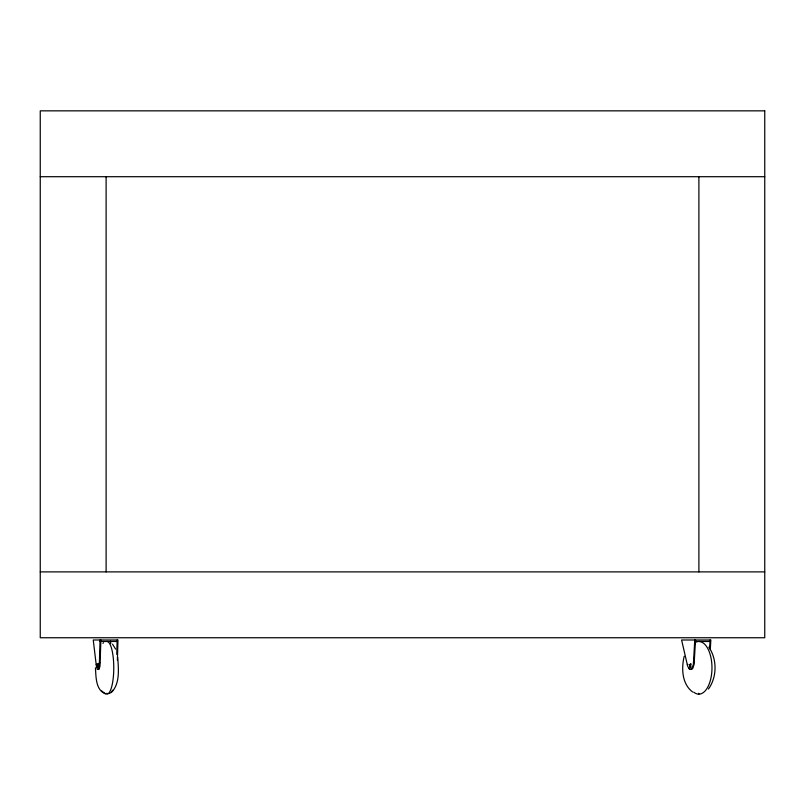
<?xml version="1.0" encoding="UTF-8"?>
<svg xmlns="http://www.w3.org/2000/svg" width="805" height="805" viewBox="0 0 805 805"><rect width="100%" height="100%" fill="white"/><g stroke="black" fill="none" stroke-linecap="round" stroke-linejoin="round"><path stroke-width="1.21" d="M117.379 660.251L117.983 639.995L93.249 639.995L96.379 666.158L97.355 669.438L98.582 668.734L99.337 664.457L100.072 639.995M116.745 654.294L117.168 639.995L117.168 641.474L99.719 641.474M710.292 649.524L710.845 639.995L681.604 639.995L687.641 666.158L689.543 669.438L691.908 668.734L693.367 664.457L694.775 639.995M690.267 669.438L692.642 668.734L694.101 664.457L695.51 639.995L695.51 641.474L710.111 641.474L710.111 639.995L709.628 648.337M684.22 656.236C681.261 668.21 681.895 684.039 692.652 692.018M112.68 690.187L111.654 691.676M708.45 689.03C717.114 677.126 717.205 659.225 708.843 647.14M111.865 692.018C120.197 682.962 118.416 668.754 117.741 657.464M102.889 643.306L103.593 642.742M98.653 667.275C96.66 656.347 96.66 674.761 98.653 663.833M109.44 693.346L111.15 692.481M690.992 663.773L690.207 665.554L690.992 667.335M40.25 176.708L764.75 176.708M40.25 571.892L764.75 571.892M99.397 662.636L100.202 662.636M693.477 662.636L694.202 662.636M96.208 664.457L97.023 664.457M687.329 664.457L688.064 664.457M106.059 693.99C95.503 690.66 96.057 676.693 95.443 667.808M105.254 693.719L101.692 690.962M98.17 669.438L99.005 669.438L99.991 666.158L100.887 639.995L100.887 641.474M112.519 644.141L115.628 649.142M688.869 667.617L689.513 668.734M110.496 641.213L110.798 643.658M698.891 176.708L698.891 571.892M698.8 693.256L698.8 694.152M106.954 693.256L106.954 694.152A26.344 6.822 90 0 0 113.767 667.808A26.344 6.822 90 0 0 106.954 641.464M106.109 176.708L106.109 571.892M698.8 641.464A26.344 13.172 90 0 1 711.721 672.95A26.344 13.172 90 0 1 693.759 692.149M695.389 642.36A26.344 13.172 90 0 1 697.653 641.565M689.503 665.091C690.277 671.461 691.978 660.804 689.503 665.091M764.75 110.849L40.25 110.849L40.25 637.751L764.75 637.751L764.75 110.849"/></g></svg>
